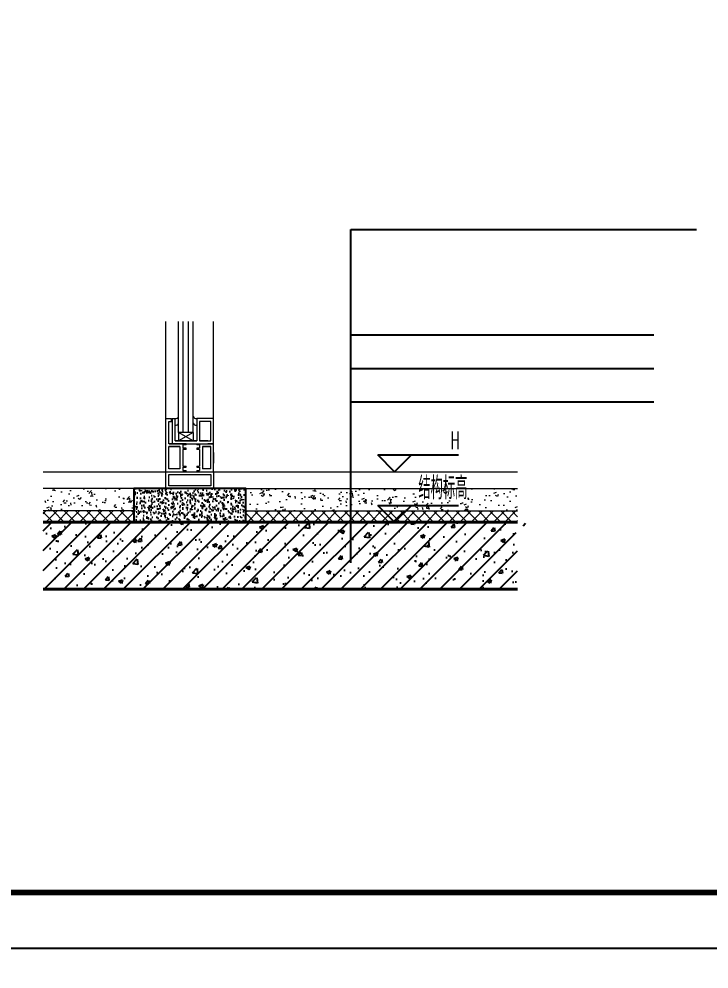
# Model space of a CAD drawing. Extents: x -518115 to 790560, y -210384 to 1628073.
# Drawn here: x 421810 to 424894, y 921691 to 925934 of the extents above; entities that cross this region are included whole.
import ezdxf

# ---------------------------------------------------------------- set-up
doc = ezdxf.new("R2010")
doc.units = 0
doc.header["$LTSCALE"] = 1000
doc.header["$MEASUREMENT"] = 0
for name, color, linetype in [('3-剖面填充（细）', 250, 'Continuous'), ('DIM_ELEV', 3, 'Continuous'), ('DIM_LEAD', 3, 'Continuous'), ('PUB_HACTH', 252, 'Continuous'), ('图框', 140, 'Continuous')]:
    doc.layers.add(name, color=color, linetype=linetype)
for name, color, linetype, lineweight in [('PUB_HATCH', 8, 'Continuous', 9), ('WALL', 9, 'Continuous', 40), ('WINDOW', 144, 'Continuous', 15)]:
    doc.layers.add(name, color=color, linetype=linetype, lineweight=lineweight)
doc.layers.add('yichutu', color=7, linetype='Continuous', true_color=0xffffff, plot=False)
doc.styles.add('_TCH_DIM', font='SIMPLEX.shx', dxfattribs={"width": 0.7, "bigfont": 'GBCBIG.shx'})
pattern_1 = [(50, (-533561.97, -901490.167), (45.54616725, -3.9847714), [4.7625, -52.3875]), (355, (-533561.97, -901490.167), (-8.8107065, 47.7641607), [3.81, -41.91]), (100.451, (-533558.175, -901490.5), (36.7356254, 43.77917196), [4.0475, -44.5225]), (46.1842, (-533561.97, -901477.467), (67.7697602, -10.510582), [7.14375, -78.58125]), (96.6356, (-533556.32, -901478.34), (59.3510586, 61.856389), [6.07125, -66.78375]), (351.184, (-533561.97, -901477.47), (59.3511515, 61.8562795), [5.715, -62.865]), (21, (-533555.62, -901480.64), (37.90371996, -25.56637963), [4.7625, -52.3875]), (326, (-533555.62, -901480.64), (15.4505071, 46.0469915), [3.81, -41.91]), (71.4514, (-533552.46, -901482.77), (53.3541227, 20.4807144), [4.0475, -44.5225]), (37.5, (-533561.97, -901490.167), (0.77215081, 21.13875972), [0, -41.402, 0, -42.545, 0, -42.06875]), (7.5, (-533561.97, -901490.167), (16.70491563, 25.0451437), [0, -24.257, 0, -40.4495, 0, -16.03375]), (327.5, (-533576.131, -901490.167), (33.89764879, -1.432186), [0, -15.875, 0, -49.53, 0, -65.7225]), (317.5, (-533582.48, -901490.167), (37.03229535, 6.35662276), [0, -20.6375, 0, -32.893, 0, -46.6725])]
pattern_2 = [(45, (-533551.97, -901490.167), (-10.000010166, 10.000010166), []), (135, (-533551.97, -901490.167), (-10.000010166, -10.000010166), [])]

# ---------------------------------------------------------------- blocks, each defined once
blk = doc.blocks.new('A$C72245D93')
at = {"layer": '图框'}
blk.add_lwpolyline([(0, 0), (21025, 0), (21025, -14850), (0, -14850)], close=True, dxfattribs=at)
blk.add_lwpolyline([(0, 0), (21025, 0), (21025, -14850), (0, -14850)], close=True, dxfattribs=at)
at = {"layer": '图框', "const_width": 25}
blk.add_lwpolyline([(20775, -14600), (20775, -250), (625, -250), (625, -14600)], close=True, dxfattribs=at)
blk = doc.blocks.new('yct-841-594-84100-59399.9999999999-100-1000.0')
at = {"color": 7, "true_color": 0xffffff}
blk.add_lwpolyline([(0, -3549), (80358, -3549), (80358, 0), (0, 0)], close=True, dxfattribs=at)
at = {"layer": 'yichutu', "color": 7, "true_color": 0xffffff}
blk.add_lwpolyline([(0, 0), (0, 59400), (84100, 59400), (84100, 0)], close=True, dxfattribs=at)
blk = doc.blocks.new('ASDFASDF')
at = {"layer": '3-剖面填充（细）'}
h = blk.add_hatch(dxfattribs=at)
h.set_pattern_fill('钢筋混凝土', color=256, scale=10, style=0)
h.set_pattern_definition([(45, (-533561.97, -901490.167), (-17.67766953, 17.67766953), []), (50, (-533561.97, -901490.167), (71.7260183, -6.2752135), [7.5, -82.5]), (355, (-533561.97, -901490.17), (-13.8751334, 75.2192134), [6, -66]), (100.4514, (-533555.99, -901490.69), (57.8509382, 68.9439542), [6.374019, -70.1142112]), (46.1842, (-533561.97, -901470.17), (106.7241049, -16.5519014), [11.25, -123.75]), (96.6356, (-533553.08, -901471.55), (93.4662706, 97.411787), [9.561029, -105.1713]), (351.1842, (-533561.97, -901470.17), (93.4661945, 97.41186), [9, -99]), (21, (-533551.97, -901475.167), (59.6907052, -40.2618891), [7.5, -82.5]), (326, (-533551.97, -901475.17), (24.3315332, 72.5150045), [6, -66]), (71.4514, (-533546.996, -901478.52), (84.0222629, 32.2530497), [6.374019, -70.1142112]), (37.5, (-533561.97, -901490.167), (1.21598553, 33.28938538), [0, -65.2, 0, -67, 0, -66.25]), (7.5, (-533561.97, -901490.167), (26.30695374, 39.4411712), [0, -38.2, 0, -63.7, 0, -25.25]), (327.5, (-533584.27, -901490.167), (53.38224362, -2.25548717), [0, -25, 0, -78, 0, -103.5]), (317.5, (-533594.27, -901490.167), (58.3186169, 10.0104982), [0, -32.5, 0, -51.8, 0, -73.5])])
h.paths.add_polyline_path([(2268559.1, -334587.1), (2268559.1, -334486.7), (2268538.1, -334479), (2268580.1, -334471.6), (2268567.4, -334467.1), (2267711.1, -334467.1), (2267711.1, -334587.1)])
at = {"layer": 'PUB_HACTH', "ltscale": 0.8}
h = blk.add_hatch(dxfattribs=at)
h.set_pattern_fill('AR-CONC', color=256, scale=10)
h.set_pattern_definition([(50, (0, 0), (18.2184669, -1.59390855), [1.905, -20.955]), (355, (0, 0), (-3.5242826, 19.10566429), [1.524, -16.764]), (100.451, (1.518, -0.133), (14.69425017, 17.51166878), [1.619, -17.809]), (46.1842, (0, 5.08), (27.1079041, -4.2042328), [2.8575, -31.4325]), (96.6356, (2.26, 4.73), (23.74042345, 24.7425556), [2.4285, -26.7135]), (351.184, (0, 5.08), (23.74046058, 24.7425118), [2.286, -25.146]), (21, (2.54, 3.81), (15.16148798, -10.22655185), [1.905, -20.955]), (326, (2.54, 3.81), (6.18020283, 18.41879661), [1.524, -16.764]), (71.4514, (3.803, 2.958), (21.34164908, 8.19228577), [1.619, -17.809]), (37.5, (0, 0), (0.308860325, 8.455503887), [0, -16.5608, 0, -17.018, 0, -16.8275]), (7.5, (0, 0), (6.68196625, 10.018057482), [0, -9.7028, 0, -16.1798, 0, -6.4135]), (327.5, (-5.664, 0), (13.559059517, -0.5728744), [0, -6.35, 0, -19.812, 0, -26.289]), (317.5, (-8.204, 0), (14.81291814, 2.542649103), [0, -8.255, 0, -13.1572, 0, -18.669])])
h.paths.add_polyline_path([(2268073.1, -334407.1), (2267873.1, -334407.1), (2267873.1, -334467.1), (2268073.1, -334467.1)])
at = {"layer": 'PUB_HATCH', "ltscale": 0.5}
h = blk.add_hatch(dxfattribs=at)
h.set_pattern_fill('AR-CONC', color=256, scale=25, style=0)
h.set_pattern_definition(pattern_1)
h.paths.add_polyline_path([(2267711.1, -334407.1), (2267711.1, -334447.1), (2267873.1, -334447.1), (2267873.1, -334407.1)])
h = blk.add_hatch(dxfattribs=at)
h.set_pattern_fill('AR-CONC', color=256, scale=25, style=0)
h.set_pattern_definition(pattern_1)
h.paths.add_polyline_path([(2268559.1, -334447.1), (2268559.1, -334407.1), (2268073.1, -334407.1), (2268073.1, -334447.1)])
h = blk.add_hatch(dxfattribs=at)
h.set_pattern_fill('多孔材料', color=256, scale=5, style=0)
h.set_pattern_definition(pattern_2)
h.paths.add_polyline_path([(2267711.1, -334447.1), (2267711.1, -334467.1), (2267873.1, -334467.1), (2267873.1, -334447.1)])
h = blk.add_hatch(dxfattribs=at)
h.set_pattern_fill('多孔材料', color=256, scale=5, style=0)
h.set_pattern_definition(pattern_2)
h.paths.add_polyline_path([(2268559.1, -334467.1), (2268559.1, -334447.1), (2268073.1, -334447.1), (2268073.1, -334467.1)])
at = {"layer": 'DIM_ELEV'}
for p, q in [((2268339.2, -334377.1), (2268309.2, -334347.1)), ((2268309.2, -334347.1), (2268453.5, -334347.1)), ((2268339.2, -334377.1), (2268369.2, -334347.1)), ((2268339.2, -334467.1), (2268309.2, -334437.1)), ((2268309.2, -334437.1), (2268453.5, -334437.1)), ((2268339.2, -334467.1), (2268369.2, -334437.1))]:
    blk.add_line(p, q, dxfattribs=at)
at = {"layer": 'DIM_LEAD'}
for p, q in [((2268261.1, -334539.9), (2268261.1, -333944.4)), ((2268261.1, -333944.4), (2268879, -333944.4))]:
    blk.add_line(p, q, dxfattribs=at)
for points in [[(2268261.1, -334132.4), (2268802.6, -334132.4)], [(2268261.1, -334192.4), (2268802.6, -334192.4)], [(2268261.1, -334252.4), (2268802.6, -334252.4)]]:
    blk.add_lwpolyline(points, dxfattribs=at)
at = {"layer": 'PUB_HACTH', "ltscale": 0.8}
blk.add_lwpolyline([(2268073.1, -334467.1), (2268073.1, -334407.1), (2267873.1, -334407.1), (2267873.1, -334467.1)], dxfattribs=at)
at = {"layer": 'PUB_HATCH', "ltscale": 0.8}
for points in [[(2267711.1, -334377.1), (2268559.1, -334377.1)], [(2267873.1, -334407.1), (2267711.1, -334407.1)], [(2268073.1, -334407.1), (2268559.1, -334407.1)], [(2267873.1, -334447.1), (2267711.1, -334447.1)], [(2268073.1, -334447.1), (2268559.1, -334447.1)]]:
    blk.add_lwpolyline(points, dxfattribs=at)
at = {"layer": 'WALL', "color": 2, "ltscale": 0.8}
for p, q in [((2267711.1, -334467.1), (2268559.1, -334467.1)), ((2267711.1, -334587.1), (2268559.1, -334587.1))]:
    blk.add_line(p, q, dxfattribs=at)
blk.add_lwpolyline([(2267896.7, -334467.1), (2268492.5, -334467.1)], dxfattribs=at)
at = {"layer": 'WINDOW'}
for p, q in [((2267930.6, -334282.1), (2267930.6, -334108.9)), ((2267953.1, -334306.9), (2267953.1, -334108.9)), ((2267961.1, -334306.9), (2267961.1, -334108.9)), ((2267971.1, -334306.9), (2267971.1, -334108.9)), ((2267979.1, -334306.9), (2267979.1, -334108.9)), ((2268015.6, -334377.1), (2268015.6, -334108.9)), ((2267930.6, -334332.1), (2267930.6, -334282.1)), ((2267930.6, -334282.1), (2267940.6, -334282.1)), ((2267935.6, -334327.1), (2267935.6, -334287.1)), ((2267935.6, -334287.1), (2267940.6, -334287.1)), ((2267940.6, -334287.1), (2267940.6, -334282.1)), ((2267941.7, -334282.1), (2267941.7, -334327.1)), ((2267941.7, -334282.1), (2267946.7, -334282.1)), ((2267946.7, -334322.1), (2267946.7, -334282.1)), ((2268015.6, -334282.1), (2267985.6, -334282.1)), ((2267985.6, -334282.1), (2267985.6, -334322.1)), ((2267990.6, -334287.1), (2267990.6, -334322.1)), ((2268010.6, -334287.1), (2267990.6, -334287.1)), ((2268010.6, -334322.1), (2268010.6, -334287.1)), ((2268015.6, -334332.1), (2268015.6, -334282.1)), ((2267979.1, -334322.1), (2267953.1, -334306.9)), ((2267979.1, -334306.9), (2267953.1, -334322.1)), ((2267953.1, -334306.9), (2267953.1, -334322.1)), ((2267979.1, -334306.9), (2267953.1, -334306.9)), ((2267979.1, -334306.9), (2267979.1, -334322.1)), ((2267930.6, -334377.1), (2267930.6, -334327.1)), ((2267966.5, -334327.1), (2267935.6, -334327.1)), ((2267936.5, -334327.1), (2268010.6, -334327.1)), ((2267985.6, -334322.1), (2267946.7, -334322.1)), ((2267946.7, -334322.1), (2267985.6, -334322.1)), ((2267966.5, -334329.1), (2267960.6, -334329.1)), ((2267960.6, -334329.1), (2267960.6, -334335.1)), ((2267960.6, -334329.1), (2267960.6, -334335.1)), ((2267966.5, -334329.1), (2267966.5, -334327.1)), ((2267985.6, -334327.1), (2267985.6, -334329.1)), ((2267990.6, -334329.1), (2267985.6, -334329.1)), ((2268005.6, -334322.1), (2267990.6, -334322.1)), ((2267990.6, -334322.1), (2268010.6, -334322.1)), ((2267990.6, -334329.1), (2267990.6, -334335.1)), ((2268010.6, -334327.1), (2268005.6, -334327.1)), ((2268015.6, -334327.1), (2268010.6, -334327.1)), ((2268010.6, -334327.1), (2268015.6, -334327.1)), ((2268015.6, -334377.1), (2268015.6, -334327.1)), ((2267955.6, -334332.1), (2267935.6, -334332.1)), ((2267935.6, -334372.1), (2267935.6, -334332.1)), ((2267935.6, -334332.1), (2267955.6, -334332.1)), ((2267955.6, -334332.1), (2267955.6, -334372.1)), ((2267955.6, -334332.1), (2267955.6, -334372.1)), ((2267966.5, -334335.1), (2267960.6, -334335.1)), ((2267960.6, -334337.1), (2267960.6, -334367.1)), ((2267966.5, -334337.1), (2267960.6, -334337.1)), ((2267960.6, -334337.1), (2267960.6, -334367.1)), ((2267966.5, -334337.1), (2267966.5, -334335.1)), ((2267990.6, -334335.1), (2267985.6, -334335.1)), ((2267985.6, -334335.1), (2267985.6, -334337.1)), ((2267990.6, -334337.1), (2267985.6, -334337.1)), ((2267990.6, -334337.1), (2267990.6, -334367.1)), ((2268010.6, -334332.1), (2267995.6, -334332.1)), ((2267995.6, -334332.1), (2268010.6, -334332.1)), ((2267995.6, -334332.1), (2268010.6, -334332.1)), ((2267995.6, -334332.1), (2267995.6, -334372.1)), ((2268010.6, -334372.1), (2268010.6, -334332.1)), ((2268015.6, -334342.8), (2268015.6, -334361.7)), ((2267930.6, -334377.1), (2268015.6, -334377.1)), ((2267930.6, -334377.1), (2268015.6, -334377.1)), ((2267930.6, -334407.1), (2267930.6, -334377.1)), ((2267955.6, -334372.1), (2267935.6, -334372.1)), ((2267935.6, -334382.1), (2268010.6, -334382.1)), ((2267935.6, -334402.1), (2267935.6, -334382.1)), ((2267960.6, -334367.1), (2267966.5, -334367.1)), ((2267960.6, -334369.1), (2267960.6, -334375.1)), ((2267960.6, -334369.1), (2267966.5, -334369.1)), ((2267960.6, -334369.1), (2267960.6, -334375.1)), ((2267960.6, -334375.1), (2267966.5, -334375.1)), ((2267966.5, -334369.1), (2267966.5, -334367.1)), ((2267966.5, -334377.1), (2267966.5, -334375.1)), ((2267985.6, -334367.1), (2267985.6, -334369.1)), ((2267985.6, -334367.1), (2267990.6, -334367.1)), ((2267985.6, -334369.1), (2267990.6, -334369.1)), ((2267985.6, -334375.1), (2267985.6, -334377.1)), ((2267985.6, -334375.1), (2267990.6, -334375.1)), ((2267990.6, -334369.1), (2267990.6, -334375.1)), ((2268010.6, -334372.1), (2267995.6, -334372.1)), ((2268010.6, -334382.1), (2268010.6, -334402.1)), ((2268015.6, -334377.1), (2268015.6, -334407.1)), ((2268015.6, -334407.1), (2267930.6, -334407.1)), ((2268010.6, -334402.1), (2267935.6, -334402.1))]:
    blk.add_line(p, q, dxfattribs=at)
for centre, start, end in [((2267947.8, -334276.6), 258.6978, 339.2409), ((2267984.5, -334276.6), 200.7591, 281.3022), ((2267947.8, -334288.3), 258.6978, 339.2409), ((2267984.5, -334288.3), 200.7591, 281.3022)]:
    blk.add_arc(centre, 5.68, start, end, dxfattribs=at)
at = {"layer": 'DIM_ELEV', "color": 7, "style": '_TCH_DIM'}
for s, height, width, p in [('H', 31.5, 0.541667, (2268439.1, -334336.6)), ('结构标高', 40.51, 0.75, (2268381.7, -334426.2))]:
    blk.add_text(s, height=height, dxfattribs=dict(at, width=width)).set_placement(p)

msp = doc.modelspace()

# ---------------------------------------------------------------- block references
msp.add_blockref('A$C72245D93', (406314.1, 936632.1))
at = {"layer": 'PUB_HACTH', "xscale": 2.5, "yscale": 2.5, "zscale": 2.5}
msp.add_blockref('ASDFASDF', (-5247359.2, 1759854.5), dxfattribs=at)
at = {"layer": 'yichutu', "xscale": 0.25, "yscale": 0.25, "zscale": 0.25}
msp.add_blockref('yct-841-594-84100-59399.9999999999-100-1000.0', (406314.1, 921782.1), dxfattribs=at)

doc.saveas('drawing.dxf')
